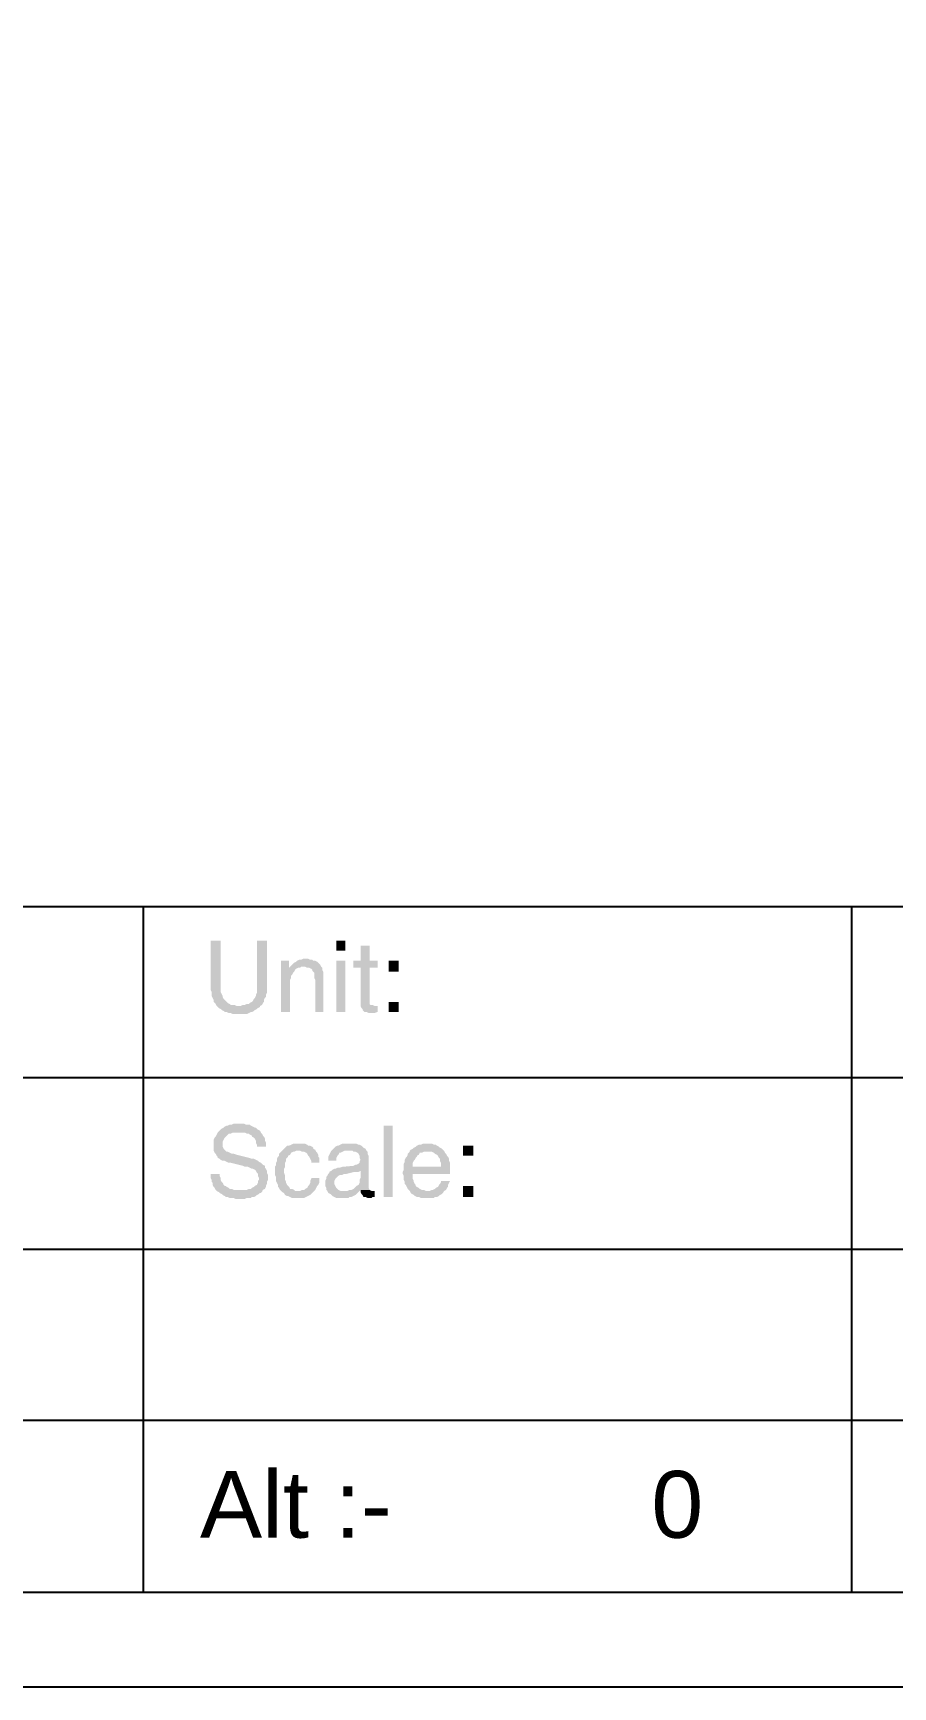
# Model space of a CAD drawing. Header units: millimetres. Extents: x 7018 to 13530, y 4187 to 5692.
# Drawn here: x 8213.1 to 8251.7, y 4951.9 to 5026.1 of the extents above; entities that cross this region are included whole.
import ezdxf

# ---------------------------------------------------------------- set-up
doc = ezdxf.new("R2010")
doc.units = ezdxf.units.MM
doc.styles.get("Standard").update_dxf_attribs({"font": 'arial.ttf'})

msp = doc.modelspace()

# ---------------------------------------------------------------- hatches: boundary and pattern name
at = {"transparency": 33554559}
for points in [[(8221.527, 4985.378), (8221.076, 4985.378), (8221.076, 4983.166), (8221.121, 4983.076), (8221.121, 4982.895), (8221.166, 4982.805), (8221.211, 4982.715), (8221.211, 4982.624), (8221.257, 4982.579), (8221.302, 4982.534), (8221.347, 4982.444), (8222.34, 4982.444), (8222.249, 4982.444), (8222.159, 4982.489), (8221.979, 4982.489), (8221.934, 4982.534), (8221.843, 4982.579), (8221.798, 4982.624), (8221.753, 4982.67), (8221.708, 4982.715), (8221.663, 4982.76), (8221.618, 4982.85), (8221.618, 4982.895), (8221.572, 4982.986), (8221.527, 4983.076), (8221.527, 4983.347)], [(8223.603, 4985.378), (8223.152, 4985.378), (8223.152, 4983.347), (8223.152, 4983.031), (8223.107, 4982.94), (8223.107, 4982.895), (8223.062, 4982.805), (8223.017, 4982.76), (8222.972, 4982.67), (8222.926, 4982.624), (8222.836, 4982.579), (8222.791, 4982.534), (8222.701, 4982.534), (8222.611, 4982.489), (8222.52, 4982.489), (8222.43, 4982.444), (8221.347, 4982.444), (8221.392, 4982.399), (8221.437, 4982.354), (8221.527, 4982.309), (8221.572, 4982.263), (8221.663, 4982.218), (8221.708, 4982.173), (8221.798, 4982.173), (8221.888, 4982.128), (8221.979, 4982.128), (8222.069, 4982.083), (8222.701, 4982.083), (8222.791, 4982.128), (8222.881, 4982.173), (8222.926, 4982.173), (8223.017, 4982.218), (8223.062, 4982.263), (8223.152, 4982.309), (8223.197, 4982.354), (8223.288, 4982.399), (8223.288, 4982.444), (8223.378, 4982.489), (8223.423, 4982.579), (8223.468, 4982.624), (8223.468, 4982.715), (8223.513, 4982.805), (8223.558, 4982.85), (8223.558, 4982.94), (8223.603, 4983.031), (8223.603, 4983.347)], [(8227.124, 4984.926), (8227.124, 4985.378), (8226.718, 4985.378), (8226.718, 4984.926)], [(8228.207, 4985.152), (8227.801, 4985.152), (8227.801, 4984.475), (8227.485, 4984.475), (8227.485, 4984.159), (8227.801, 4984.159), (8227.801, 4982.444), (8227.846, 4982.354), (8227.891, 4982.309), (8227.891, 4982.263), (8227.936, 4982.218), (8227.981, 4982.173), (8228.072, 4982.173), (8228.162, 4982.128), (8228.433, 4982.128), (8228.568, 4982.173), (8228.568, 4982.444), (8228.433, 4982.444), (8228.342, 4982.489), (8228.252, 4982.489), (8228.207, 4982.534), (8228.207, 4984.159), (8228.568, 4984.159), (8228.568, 4984.475), (8228.207, 4984.475)], [(8224.596, 4984.475), (8224.235, 4984.475), (8224.235, 4982.173), (8224.641, 4982.173), (8224.641, 4983.392), (8224.641, 4983.617), (8224.687, 4983.708), (8224.687, 4983.798), (8224.732, 4983.843), (8224.777, 4983.933), (8224.822, 4983.978), (8224.822, 4983.978), (8224.867, 4984.069), (8224.912, 4984.114), (8224.596, 4984.159)], [(8225.318, 4984.565), (8225.228, 4984.565), (8225.138, 4984.52), (8225.048, 4984.52), (8224.957, 4984.475), (8224.912, 4984.43), (8224.822, 4984.385), (8224.777, 4984.339), (8224.687, 4984.249), (8224.596, 4984.159), (8224.912, 4984.114), (8225.003, 4984.159), (8225.093, 4984.159), (8225.138, 4984.204), (8226.041, 4984.204), (8225.995, 4984.294), (8225.95, 4984.339), (8225.905, 4984.385), (8225.86, 4984.43), (8225.77, 4984.475), (8225.68, 4984.475), (8225.634, 4984.52), (8225.544, 4984.52), (8225.454, 4984.565)], [(8227.124, 4982.173), (8227.124, 4984.475), (8226.718, 4984.475), (8226.718, 4982.173)], [(8229.516, 4983.978), (8229.516, 4984.475), (8229.064, 4984.475), (8229.064, 4983.978)], [(8226.041, 4984.204), (8225.228, 4984.204), (8225.318, 4984.204), (8225.409, 4984.159), (8225.499, 4984.159), (8225.589, 4984.114), (8225.634, 4984.069), (8225.634, 4984.024), (8225.68, 4983.978), (8225.725, 4983.933), (8225.725, 4983.708), (8225.77, 4983.617), (8225.77, 4982.173), (8226.131, 4982.173), (8226.131, 4983.978), (8226.086, 4984.069), (8226.086, 4984.159)], [(8229.516, 4982.173), (8229.516, 4982.624), (8229.064, 4982.624), (8229.064, 4982.173)], [(8222.34, 4977.163), (8222.114, 4977.163), (8222.024, 4977.118), (8221.934, 4977.118), (8221.843, 4977.073), (8221.798, 4977.073), (8221.708, 4977.028), (8221.663, 4976.983), (8221.572, 4976.938), (8221.527, 4976.893), (8221.482, 4976.848), (8221.437, 4976.802), (8222.34, 4976.757), (8222.611, 4976.757), (8222.701, 4976.712), (8222.791, 4976.712), (8222.836, 4976.667), (8222.926, 4976.622), (8222.926, 4976.577), (8223.017, 4976.532), (8223.062, 4976.486), (8223.107, 4976.396), (8223.107, 4976.306), (8223.152, 4976.216), (8223.152, 4976.125), (8223.558, 4976.125), (8223.558, 4976.306), (8223.513, 4976.396), (8223.513, 4976.486), (8223.468, 4976.577), (8223.423, 4976.622), (8223.378, 4976.712), (8223.333, 4976.757), (8223.288, 4976.848), (8223.197, 4976.893), (8223.197, 4976.893), (8223.107, 4976.983), (8223.062, 4976.983), (8222.972, 4977.028), (8222.881, 4977.073), (8222.836, 4977.118), (8222.656, 4977.118), (8222.565, 4977.163), (8222.475, 4977.163)], [(8228.839, 4973.869), (8228.839, 4977.073), (8229.245, 4977.073), (8229.245, 4973.869)], [(8221.437, 4976.802), (8221.392, 4976.757), (8221.347, 4976.667), (8221.302, 4976.577), (8221.257, 4976.532), (8221.211, 4976.441), (8221.211, 4975.945), (8221.257, 4975.855), (8221.302, 4975.809), (8221.347, 4975.719), (8221.392, 4975.674), (8221.392, 4975.629), (8221.482, 4975.584), (8221.527, 4975.539), (8221.618, 4975.494), (8221.708, 4975.494), (8221.798, 4975.448), (8221.888, 4975.403), (8221.979, 4975.403), (8222.52, 4975.268), (8222.611, 4975.223), (8222.746, 4975.223), (8222.836, 4975.178), (8222.926, 4975.133), (8222.972, 4975.133), (8223.062, 4975.087), (8223.107, 4975.042), (8223.107, 4975.042), (8223.152, 4974.952), (8223.197, 4974.907), (8223.197, 4974.817), (8223.242, 4974.726), (8223.242, 4974.636), (8223.197, 4974.591), (8223.197, 4974.501), (8223.152, 4974.41), (8223.062, 4974.365), (8223.017, 4974.32), (8223.017, 4974.32), (8222.926, 4974.275), (8222.881, 4974.23), (8222.791, 4974.23), (8222.701, 4974.185), (8222.43, 4974.185), (8221.347, 4974.14), (8221.437, 4974.094), (8221.482, 4974.049), (8221.572, 4974.004), (8221.618, 4973.959), (8221.708, 4973.914), (8221.753, 4973.869), (8221.843, 4973.869), (8221.934, 4973.824), (8222.114, 4973.824), (8222.204, 4973.779), (8222.611, 4973.779), (8222.701, 4973.824), (8222.881, 4973.824), (8222.926, 4973.869), (8223.017, 4973.869), (8223.107, 4973.914), (8223.152, 4973.959), (8223.242, 4974.004), (8223.288, 4974.049), (8223.333, 4974.049), (8223.378, 4974.094), (8223.423, 4974.185), (8223.513, 4974.23), (8223.558, 4974.32), (8223.558, 4974.365), (8223.603, 4974.456), (8223.603, 4974.546), (8223.649, 4974.636), (8223.649, 4974.862), (8223.603, 4974.952), (8223.603, 4975.042), (8223.558, 4975.133), (8223.513, 4975.178), (8223.513, 4975.268), (8223.423, 4975.313), (8223.423, 4975.313), (8223.378, 4975.358), (8223.333, 4975.403), (8223.242, 4975.448), (8223.197, 4975.494), (8223.107, 4975.539), (8223.017, 4975.584), (8222.926, 4975.584), (8222.791, 4975.629), (8222.249, 4975.764), (8222.249, 4975.764), (8222.114, 4975.809), (8222.024, 4975.809), (8221.934, 4975.855), (8221.843, 4975.9), (8221.798, 4975.9), (8221.753, 4975.945), (8221.708, 4975.99), (8221.663, 4976.035), (8221.618, 4976.125), (8221.618, 4976.351), (8221.663, 4976.441), (8221.708, 4976.532), (8221.753, 4976.577), (8221.798, 4976.622), (8221.843, 4976.667), (8221.888, 4976.712), (8221.979, 4976.712), (8222.069, 4976.757), (8222.34, 4976.757)], [(8225.048, 4976.261), (8224.777, 4976.261), (8224.687, 4976.216), (8224.596, 4976.171), (8224.506, 4976.171), (8224.461, 4976.125), (8224.371, 4976.035), (8224.326, 4975.99), (8224.28, 4975.945), (8225.093, 4975.945), (8225.183, 4975.9), (8225.273, 4975.9), (8225.364, 4975.855), (8225.409, 4975.809), (8225.454, 4975.719), (8225.499, 4975.674), (8225.544, 4975.584), (8225.589, 4975.494), (8225.589, 4975.403), (8225.95, 4975.403), (8225.95, 4975.629), (8225.905, 4975.674), (8225.905, 4975.764), (8225.86, 4975.855), (8225.815, 4975.9), (8225.77, 4975.99), (8225.68, 4976.035), (8225.68, 4976.08), (8225.634, 4976.125), (8225.544, 4976.171), (8225.454, 4976.171), (8225.409, 4976.216), (8225.318, 4976.261), (8225.138, 4976.261)], [(8227.304, 4976.261), (8226.988, 4976.261), (8226.898, 4976.216), (8226.808, 4976.171), (8226.763, 4976.171), (8226.672, 4976.125), (8226.627, 4976.08), (8226.582, 4976.035), (8226.537, 4975.99), (8226.492, 4975.945), (8226.447, 4975.855), (8226.402, 4975.764), (8226.356, 4975.674), (8226.356, 4975.494), (8226.718, 4975.494), (8226.718, 4975.629), (8226.763, 4975.719), (8226.808, 4975.764), (8226.853, 4975.855), (8226.898, 4975.855), (8226.988, 4975.9), (8227.079, 4975.945), (8228.072, 4975.945), (8228.026, 4976.035), (8227.936, 4976.08), (8227.891, 4976.125), (8227.846, 4976.171), (8227.756, 4976.216), (8227.71, 4976.216), (8227.62, 4976.261), (8227.395, 4976.261)], [(8230.825, 4976.261), (8230.599, 4976.261), (8230.509, 4976.216), (8230.418, 4976.216), (8230.328, 4976.171), (8230.283, 4976.125), (8230.193, 4976.08), (8230.148, 4976.035), (8230.057, 4975.99), (8230.012, 4975.945), (8230.825, 4975.9), (8231.005, 4975.9), (8231.095, 4975.855), (8231.141, 4975.809), (8231.231, 4975.764), (8231.276, 4975.719), (8231.276, 4975.719), (8231.321, 4975.629), (8231.366, 4975.584), (8231.366, 4975.494), (8231.411, 4975.403), (8231.411, 4975.223), (8230.148, 4975.223), (8229.741, 4975.178), (8229.741, 4975.087), (8229.696, 4974.997), (8229.696, 4974.907), (8229.741, 4974.817), (8229.741, 4974.636), (8229.787, 4974.546), (8229.787, 4974.456), (8229.832, 4974.41), (8229.877, 4974.32), (8229.922, 4974.23), (8229.967, 4974.185), (8230.012, 4974.14), (8230.825, 4974.14), (8230.734, 4974.14), (8230.644, 4974.185), (8230.554, 4974.185), (8230.464, 4974.23), (8230.418, 4974.275), (8230.328, 4974.32), (8230.283, 4974.365), (8230.283, 4974.41), (8230.238, 4974.456), (8230.193, 4974.546), (8230.193, 4974.591), (8230.148, 4974.681), (8230.148, 4974.907), (8231.817, 4974.907), (8231.817, 4975.403), (8231.772, 4975.494), (8231.772, 4975.584), (8231.727, 4975.674), (8231.682, 4975.719), (8231.637, 4975.809), (8231.592, 4975.855), (8231.547, 4975.945), (8231.502, 4975.99), (8231.456, 4976.035), (8231.366, 4976.08), (8231.321, 4976.125), (8231.231, 4976.171), (8231.186, 4976.216), (8231.095, 4976.216), (8231.005, 4976.261), (8230.915, 4976.261)], [(8224.28, 4975.945), (8224.19, 4975.855), (8224.145, 4975.809), (8224.145, 4975.719), (8224.1, 4975.674), (8224.055, 4975.584), (8224.055, 4975.494), (8224.01, 4975.403), (8224.01, 4975.313), (8223.964, 4975.223), (8223.964, 4974.862), (8224.01, 4974.771), (8224.01, 4974.591), (8224.055, 4974.501), (8224.1, 4974.41), (8224.1, 4974.32), (8224.145, 4974.275), (8224.19, 4974.185), (8224.235, 4974.14), (8225.003, 4974.14), (8224.867, 4974.14), (8224.822, 4974.185), (8224.732, 4974.23), (8224.641, 4974.23), (8224.596, 4974.32), (8224.551, 4974.365), (8224.506, 4974.41), (8224.461, 4974.501), (8224.461, 4974.546), (8224.416, 4974.636), (8224.416, 4974.817), (8224.371, 4974.952), (8224.371, 4975.133), (8224.416, 4975.223), (8224.416, 4975.403), (8224.461, 4975.494), (8224.461, 4975.584), (8224.506, 4975.629), (8224.551, 4975.674), (8224.551, 4975.719), (8224.641, 4975.764), (8224.687, 4975.855), (8224.777, 4975.9), (8224.822, 4975.9), (8224.912, 4975.945), (8225.003, 4975.945)], [(8228.072, 4975.945), (8227.259, 4975.945), (8227.44, 4975.945), (8227.485, 4975.9), (8227.575, 4975.9), (8227.665, 4975.855), (8227.71, 4975.809), (8227.756, 4975.719), (8227.756, 4975.629), (8227.801, 4975.539), (8227.801, 4975.539), (8227.756, 4975.448), (8227.756, 4975.403), (8227.71, 4975.358), (8227.62, 4975.313), (8227.575, 4975.313), (8227.485, 4975.268), (8226.988, 4975.223), (8226.853, 4975.178), (8226.763, 4975.178), (8226.672, 4975.133), (8226.627, 4975.133), (8226.537, 4975.087), (8227.801, 4975.042), (8227.801, 4974.726), (8227.756, 4974.636), (8227.756, 4974.501), (8227.71, 4974.41), (8227.62, 4974.365), (8227.575, 4974.32), (8227.53, 4974.275), (8227.485, 4974.23), (8227.395, 4974.185), (8227.304, 4974.185), (8227.214, 4974.14), (8226.311, 4974.14), (8226.356, 4974.049), (8226.447, 4974.004), (8226.492, 4973.959), (8226.537, 4973.914), (8226.627, 4973.869), (8226.718, 4973.824), (8227.259, 4973.824), (8227.304, 4973.869), (8227.395, 4973.869), (8227.485, 4973.914), (8227.575, 4973.959), (8227.62, 4974.004), (8227.71, 4974.094), (8227.71, 4974.094), (8227.801, 4974.185), (8228.207, 4974.185), (8228.162, 4974.275), (8228.162, 4975.719), (8228.117, 4975.809), (8228.117, 4975.9)], [(8230.012, 4975.945), (8230.012, 4975.9), (8229.922, 4975.809), (8229.922, 4975.764), (8229.877, 4975.674), (8229.832, 4975.629), (8229.787, 4975.539), (8229.787, 4975.448), (8229.741, 4975.358), (8229.741, 4975.178), (8230.148, 4975.223), (8230.148, 4975.403), (8230.193, 4975.494), (8230.238, 4975.539), (8230.283, 4975.629), (8230.328, 4975.674), (8230.328, 4975.719), (8230.418, 4975.764), (8230.464, 4975.855), (8230.554, 4975.855), (8230.644, 4975.9), (8230.825, 4975.9)], [(8232.856, 4975.719), (8232.856, 4976.171), (8232.404, 4976.171), (8232.404, 4975.719)], [(8221.482, 4974.907), (8221.076, 4974.907), (8221.076, 4974.726), (8221.121, 4974.636), (8221.121, 4974.546), (8221.166, 4974.501), (8221.166, 4974.41), (8221.211, 4974.32), (8221.257, 4974.275), (8221.302, 4974.185), (8221.347, 4974.14), (8222.43, 4974.185), (8222.114, 4974.185), (8222.024, 4974.23), (8221.934, 4974.23), (8221.888, 4974.275), (8221.798, 4974.32), (8221.753, 4974.365), (8221.708, 4974.365), (8221.663, 4974.41), (8221.618, 4974.501), (8221.572, 4974.546), (8221.527, 4974.636), (8221.527, 4974.726), (8221.482, 4974.817)], [(8226.537, 4975.087), (8226.492, 4975.042), (8226.402, 4974.997), (8226.402, 4974.952), (8226.356, 4974.907), (8226.311, 4974.817), (8226.266, 4974.771), (8226.266, 4974.681), (8226.221, 4974.591), (8226.221, 4974.365), (8226.266, 4974.275), (8226.266, 4974.185), (8226.311, 4974.14), (8227.033, 4974.14), (8226.898, 4974.14), (8226.808, 4974.185), (8226.763, 4974.23), (8226.718, 4974.275), (8226.672, 4974.365), (8226.627, 4974.456), (8226.627, 4974.591), (8226.672, 4974.681), (8226.718, 4974.726), (8226.763, 4974.771), (8226.808, 4974.817), (8226.898, 4974.862), (8226.988, 4974.862), (8227.079, 4974.907), (8227.169, 4974.907), (8227.53, 4974.997), (8227.71, 4974.997), (8227.801, 4975.042)], [(8225.95, 4974.726), (8225.589, 4974.726), (8225.589, 4974.681), (8225.544, 4974.591), (8225.544, 4974.501), (8225.499, 4974.41), (8225.454, 4974.365), (8225.409, 4974.275), (8225.318, 4974.23), (8225.273, 4974.185), (8225.183, 4974.185), (8225.093, 4974.14), (8224.235, 4974.14), (8224.28, 4974.094), (8224.371, 4974.049), (8224.416, 4973.959), (8224.506, 4973.914), (8224.551, 4973.914), (8224.641, 4973.869), (8224.732, 4973.824), (8225.273, 4973.824), (8225.364, 4973.869), (8225.454, 4973.914), (8225.544, 4973.959), (8225.589, 4974.004), (8225.634, 4974.049), (8225.68, 4974.094), (8225.725, 4974.14), (8225.77, 4974.185), (8225.815, 4974.275), (8225.86, 4974.365), (8225.905, 4974.41), (8225.95, 4974.501), (8225.95, 4974.591)], [(8228.207, 4974.185), (8227.801, 4974.185), (8227.801, 4974.094), (8228.297, 4974.14), (8228.297, 4974.14)], [(8228.433, 4974.14), (8228.297, 4974.14), (8227.801, 4974.094), (8227.846, 4974.004), (8227.891, 4973.959), (8227.891, 4973.959), (8227.936, 4973.869), (8228.026, 4973.869), (8228.117, 4973.824), (8228.297, 4973.824), (8228.342, 4973.869), (8228.433, 4973.869)], [(8231.817, 4974.591), (8231.411, 4974.591), (8231.411, 4974.546), (8231.366, 4974.456), (8231.321, 4974.41), (8231.276, 4974.32), (8231.186, 4974.275), (8231.141, 4974.23), (8231.05, 4974.185), (8231.005, 4974.185), (8230.915, 4974.14), (8230.012, 4974.14), (8230.057, 4974.049), (8230.102, 4974.004), (8230.193, 4973.959), (8230.238, 4973.914), (8230.328, 4973.869), (8230.418, 4973.869), (8230.509, 4973.824), (8231.095, 4973.824), (8231.141, 4973.869), (8231.231, 4973.869), (8231.321, 4973.914), (8231.366, 4973.959), (8231.456, 4974.004), (8231.502, 4974.049), (8231.547, 4974.14), (8231.637, 4974.185), (8231.682, 4974.275), (8231.727, 4974.32), (8231.727, 4974.41), (8231.772, 4974.501)], [(8232.856, 4973.869), (8232.856, 4974.365), (8232.404, 4974.365), (8232.404, 4973.869)]]:
    msp.add_hatch(color=256, dxfattribs=at).paths.add_polyline_path(points)

# ---------------------------------------------------------------- linework, layer by layer
msp.add_line((7972.65, 4956.132), (8381.906, 4956.132))
msp.add_lwpolyline([(8385.944, 4951.873), (8385.944, 5248.873), (7965.944, 5248.873), (7965.944, 4951.873)], close=True)
for points in [[(7985.468, 4986.912), (8381.906, 4986.912)], [(8218.052, 4986.912), (8218.052, 4956.132)], [(8249.825, 4986.912), (8249.825, 4956.132)], [(7985.468, 4979.24), (8281.598, 4979.24)], [(7985.468, 4971.522), (8334.538, 4971.522)], [(7985.468, 4963.849), (8281.598, 4963.849)]]:
    msp.add_lwpolyline(points)

# ---------------------------------------------------------------- texts
at = {"insert": (8237.769, 4960.047), "char_height": 2.99966, "width": 34.34827, "attachment_point": 5}
msp.add_mtext('\\pxql;Alt :-          0', dxfattribs=at)

doc.saveas('drawing.dxf')
